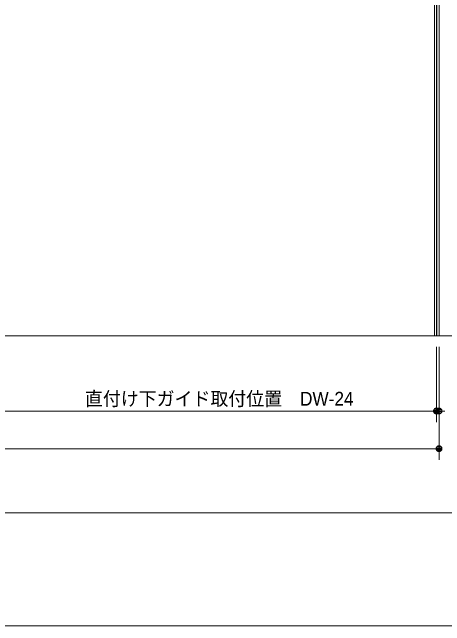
# Model space of a CAD drawing. Units: millimetres, scale not verified. Extents: x -6062 to 6062, y -3045 to 3045.
# Drawn here: x -1844 to -697, y -2770 to -1141 of the extents above; entities that cross this region are included whole.
import ezdxf
from ezdxf.enums import TextEntityAlignment as Align

# ---------------------------------------------------------------- set-up
doc = ezdxf.new("R2010")
doc.units = ezdxf.units.MM
doc.header["$LTSCALE"] = 20
for name, color, linetype, lineweight in [('0-0_2寸法-1', 7, 'Continuous', 9), ('0-1_0', 7, 'Continuous', 9), ('0-2_2寸法-2', 7, 'Continuous', 9), ('0-4_3一般', 7, 'Continuous', 9), ('0-5_1図面枠', 7, 'Continuous', 9)]:
    doc.layers.add(name, color=color, linetype=linetype, lineweight=lineweight)
doc.styles.add('ＭＳ Ｐゴシック', font='')
doc.styles.get('ＭＳ Ｐゴシック').set_extended_font_data('MS PGothic')

# ---------------------------------------------------------------- blocks, each defined once
blk = doc.blocks.new('_Dot')
at = {"layer": '0-1_0'}
for p, q in [((-10, 0), (-20, 0)), ((9.78, 2), (-9.78, 2)), ((7.99, 6), (-7.99, 6)), ((9.16, -3.98), (-9.16, -3.98)), ((6, -7.98), (-6, -7.98))]:
    blk.add_line(p, q, dxfattribs=at)
for points in [[(10, 0), (9.92, 1.25), (9.69, 2.49), (9.3, 3.68), (8.76, 4.82), (8.09, 5.88), (7.29, 6.85), (6.37, 7.71), (5.36, 8.44), (4.26, 9.05), (3.09, 9.51), (1.87, 9.82), (0.63, 9.98), (-0.63, 9.98), (-1.87, 9.82), (-3.09, 9.51), (-4.26, 9.05), (-5.36, 8.44), (-6.37, 7.71), (-7.29, 6.85), (-8.09, 5.88), (-8.76, 4.82), (-9.3, 3.68), (-9.69, 2.49), (-9.92, 1.25), (-10, 0), (0, 0)], [(-10, 0), (-9.92, -1.25), (-9.69, -2.49), (-9.3, -3.68), (-8.76, -4.82), (-8.09, -5.88), (-7.29, -6.85), (-6.37, -7.71), (-5.36, -8.44), (-4.26, -9.05), (-3.09, -9.51), (-1.87, -9.82), (-0.63, -9.98), (0.63, -9.98), (1.87, -9.82), (3.09, -9.51), (4.26, -9.05), (5.36, -8.44), (6.37, -7.71), (7.29, -6.85), (8.09, -5.88), (8.76, -4.82), (9.3, -3.68), (9.69, -2.49), (9.92, -1.25), (10, 0), (0, 0)]]:
    blk.add_lwpolyline(points, close=True, dxfattribs=at)
blk = doc.blocks.new('グループ-4')
at = {"layer": '0-4_3一般'}
for p, q in [((21360, 7000), (21360, -40000)), ((-75696.5, -40000), (23223.5, -40000))]:
    blk.add_line(p, q, dxfattribs=at)
blk = doc.blocks.new('グループ-6')
at = {"layer": '0-4_3一般'}
blk.add_blockref('グループ-4', (0, 0), dxfattribs=at)
blk = doc.blocks.new('グループ-56')
at = {"layer": '0-4_3一般'}
blk.add_line((21380, -40000), (21380, 7000), dxfattribs=at)
blk.add_lwpolyline([(21500, 7000), (21260, 7000), (21260, -40000), (21500, -40000)], close=True, dxfattribs=at)
blk = doc.blocks.new('グループ-62')
at = {"layer": '0-5_1図面枠'}
blk.add_line((-80000, -49400), (80000, -49400), dxfattribs=at)
blk.add_lwpolyline([(-80000, 55400), (80000, 55400), (80000, -55400), (-80000, -55400)], close=True, dxfattribs=at)
blk = doc.blocks.new('図面枠')
at = {"layer": '0-5_1図面枠'}
blk.add_blockref('グループ-62', (0, 0), dxfattribs=at)

msp = doc.modelspace()

# ---------------------------------------------------------------- linework, layer by layer
at = {"layer": '0-0_2寸法-1'}
for p, q in [((-719.5, -2030), (-719.5, -2230)), ((-734.51, -2200), (-1880.49, -2200)), ((-712.5, -2230), (-712.5, -2330)), ((-5479.49, -2300), (-727.51, -2300))]:
    msp.add_line(p, q, dxfattribs=at)
at = {"layer": '0-2_2寸法-2'}
for p, q in [((-719.5, -2030), (-719.5, -2230)), ((-712.5, -2030), (-712.5, -2230)), ((-734.51, -2200), (-749.51, -2200)), ((-719.5, -2200), (-712.5, -2200))]:
    msp.add_line(p, q, dxfattribs=at)

# ---------------------------------------------------------------- block references
at = {"layer": '0-0_2寸法-1', "xscale": 0.7503418, "yscale": 0.7503418}
for p in [(-719.5, -2200), (-712.5, -2300)]:
    msp.add_blockref('_Dot', p, dxfattribs=at)
at = {"layer": '0-2_2寸法-2', "xscale": 0.7503418, "yscale": 0.7503418}
msp.add_blockref('_Dot', (-719.5, -2200), dxfattribs=at)
at = {"layer": '0-2_2寸法-2', "xscale": 0.7503418, "yscale": 0.7503418, "rotation": 180}
msp.add_blockref('_Dot', (-712.5, -2200), dxfattribs=at)
at = {"layer": '0-4_3一般', "xscale": 0.05, "yscale": 0.05}
for name in ['グループ-6', 'グループ-56']:
    msp.add_blockref(name, (-1787.5, 0), dxfattribs=at)
at = {"layer": '0-5_1図面枠', "xscale": 0.05, "yscale": 0.05}
msp.add_blockref('図面枠', (-1787.5, 0), dxfattribs=at)

# ---------------------------------------------------------------- texts
at = {"layer": '0-0_2寸法-1', "style": 'ＭＳ Ｐゴシック', "width": 0.95}
msp.add_text('直付け下ガイド取付位置\u3000DW-24', height=36.69, dxfattribs=at).set_placement((-1651.58, -2196.79), align=Align.BOTTOM_LEFT)

doc.saveas('drawing.dxf')
